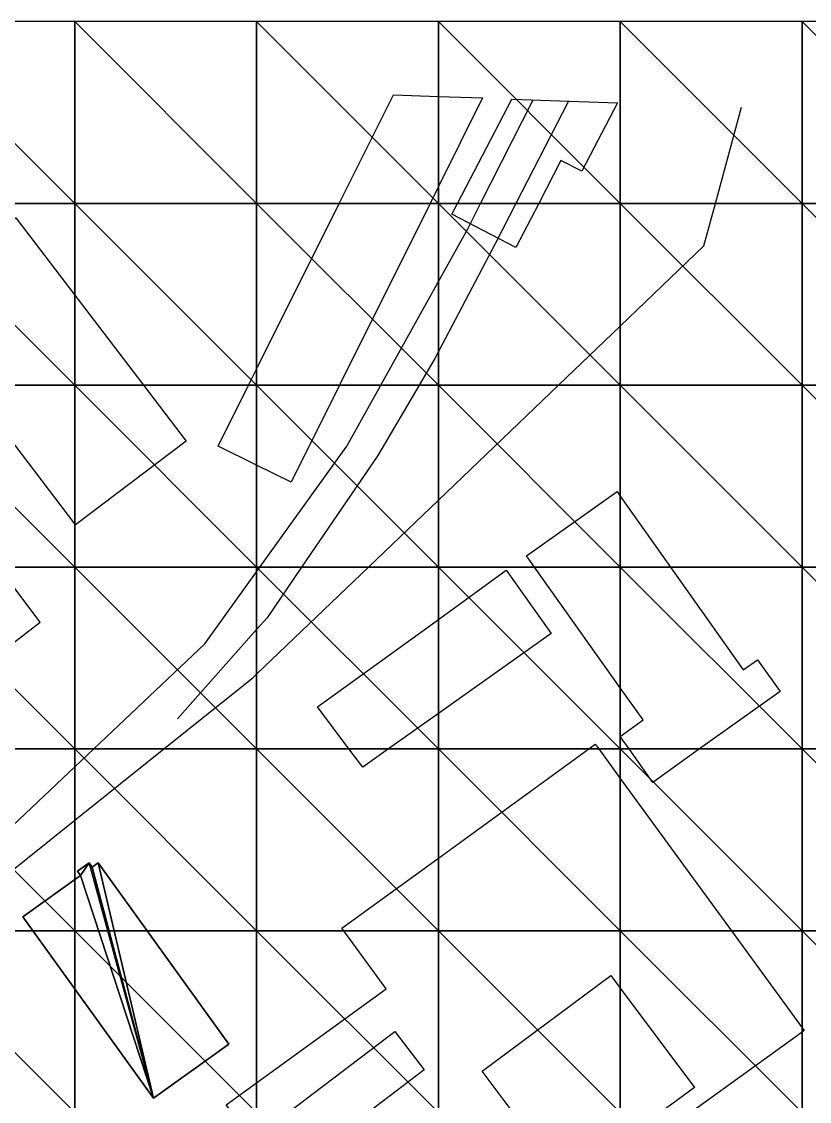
# Model space of a CAD drawing. Extents: x 0 to 812, y 0 to 720.
# Drawn here: x 291.2 to 421.2, y 541.9 to 720 of the extents above; entities that cross this region are included whole.
import ezdxf

# ---------------------------------------------------------------- set-up
doc = ezdxf.new("R2010")
doc.units = 0
doc.header["$LTSCALE"] = 0.0254
doc.layers.get('0').update_dxf_attribs({"color": 13, "linetype": 'CONTINUOUS'})
for name, color, linetype in [('BUILDINGS', 250, 'CONTINUOUS'), ('MINOR_ROADS', 250, 'CONTINUOUS'), ('RAILWAYS', 250, 'CONTINUOUS'), ('TOPOGRAPHY', 250, 'CONTINUOUS')]:
    doc.layers.add(name, color=color, linetype=linetype)

# ---------------------------------------------------------------- blocks, each defined once
blk = doc.blocks.new('GROUP224')
at = {"color": 0}
blk.add_polyline3d([(340.06, 606.95, 5.94), (360, 621.38, 6.08), (371.19, 629.48, 6.06), (378.6, 619.06, 5.8), (360, 605.85, 5.85), (351.77, 600, 5.79), (347.5, 596.97, 5.8), (345.24, 600, 5.82), (340.06, 606.95, 5.94)], close=True, dxfattribs=at)
blk = doc.blocks.new('GROUP225')
at = {"color": 0}
blk.add_polyline3d([(381.45, 706.89, 8.84), (372.77, 690, 8.35), (369.39, 683.43, 8.11), (360, 665.58, 7.55), (359.39, 664.41, 7.51), (356.8, 660, 7.33), (350.01, 648.43, 6.89), (337.43, 630, 6.28), (331.73, 621.65, 6.18), (330, 619.71, 6.16), (316.92, 604.97, 5.89)], dxfattribs=at)
blk = doc.blocks.new('GROUP228')
at = {"color": 0}
blk.add_polyline3d([(262.46, 562.22, 5.46), (270, 565.56, 5.5), (271.75, 566.33, 5.51), (276.59, 570, 5.53), (288.29, 578.87, 5.62), (300, 588.24, 5.72), (314.7, 600, 5.81), (329.37, 611.74, 6.04), (330, 612.34, 6.06), (348.45, 630, 6.25), (360, 641.05, 6.63), (379.8, 660, 7.02), (390, 669.76, 7.3), (403.81, 682.98, 7.8), (405.72, 690, 8.1), (410.02, 705.86, 8.69)], dxfattribs=at)
blk = doc.blocks.new('GROUP230')
at = {"color": 0}
blk.add_polyline3d([(325, 541.3, 5.65), (330, 544.92, 5.68), (351.38, 560.43, 5.66), (344.4, 570, 5.71), (344.07, 570.45, 5.71), (360, 582, 5.69), (384.81, 600, 5.41), (385.88, 600.77, 5.41), (386.44, 600, 5.39), (390, 595.12, 5.32), (408.33, 570, 4.83), (420, 554, 4.73), (420.33, 553.54, 4.73), (420, 553.3, 4.74), (401.67, 540, 5.18), (390, 531.53, 5.38), (360.33, 510, 5.44), (360, 509.76, 5.44), (352.16, 504.07, 5.42), (347.84, 510, 5.45), (330, 534.45, 5.62), (325.95, 540, 5.65), (325, 541.3, 5.65)], close=True, dxfattribs=at)
blk = doc.blocks.new('GROUP287')
at = {"color": 0}
blk.add_polyline3d([(352.57, 707.94, 9.13), (360, 707.67, 9.17), (367.28, 707.41, 9.06), (360, 692.79, 8.56), (358.61, 690, 8.43), (343.66, 660, 7.25), (335.71, 644.04, 6.72), (330, 646.83, 6.79), (323.65, 649.94, 6.79), (328.66, 660, 7.15), (330, 662.68, 7.27), (343.62, 690, 8.36), (352.57, 707.94, 9.13)], close=True, dxfattribs=at)
blk = doc.blocks.new('GROUP288')
at = {"color": 0}
blk.add_polyline3d([(372.1, 707.23, 8.98), (389.56, 706.6, 8.72), (383.66, 695.3, 8.44), (380.22, 697.1, 8.53), (376.55, 690, 8.32), (372.78, 682.73, 8.05), (362.23, 688.21, 8.36), (363.15, 690, 8.42), (372.1, 707.23, 8.98)], close=True, dxfattribs=at)
blk = doc.blocks.new('GROUP339')
at = {"color": 0}
for p, q in [((302.35, 581.22, 14.62), (300.45, 579.85, 14.62)), ((300.45, 579.85, 5.62), (302.35, 581.22, 5.62)), ((302.35, 581.22, 14.62), (300.45, 579.85, 14.62)), ((300.45, 579.85, 5.62), (302.35, 581.22, 5.62)), ((302.88, 580.48, 14.62), (302.35, 581.22, 14.62)), ((302.35, 581.22, 5.62), (302.88, 580.48, 5.62)), ((302.88, 580.48, 14.62), (302.35, 581.22, 14.62)), ((302.35, 581.22, 5.62), (302.88, 580.48, 5.62)), ((302.35, 581.22, 5.62), (302.35, 581.22, 14.62)), ((302.35, 581.22, 5.62), (302.35, 581.22, 14.62)), ((303.86, 581.19, 14.62), (302.88, 580.48, 14.62)), ((302.88, 580.48, 5.62), (303.86, 581.19, 5.62)), ((303.86, 581.19, 14.62), (302.88, 580.48, 14.62)), ((302.88, 580.48, 5.62), (303.86, 581.19, 5.62)), ((325.4, 551.29, 14.62), (303.86, 581.19, 14.62)), ((303.86, 581.19, 5.62), (325.4, 551.29, 5.62)), ((325.4, 551.29, 14.62), (303.86, 581.19, 14.62)), ((303.86, 581.19, 5.62), (325.4, 551.29, 5.62)), ((303.86, 581.19, 5.62), (303.86, 581.19, 14.62)), ((303.86, 581.19, 5.62), (303.86, 581.19, 14.62)), ((300.96, 579.12, 14.62), (291.42, 572.3, 14.62)), ((291.42, 572.3, 5.62), (300.96, 579.12, 5.62)), ((300.96, 579.12, 14.62), (291.42, 572.3, 14.62)), ((291.42, 572.3, 5.62), (300.96, 579.12, 5.62)), ((300.45, 579.85, 14.62), (300.96, 579.12, 14.62)), ((300.96, 579.12, 5.62), (300.45, 579.85, 5.62)), ((300.45, 579.85, 5.62), (300.45, 579.85, 14.62)), ((300.45, 579.85, 14.62), (300.96, 579.12, 14.62)), ((300.45, 579.85, 5.62), (300.45, 579.85, 14.62)), ((300.96, 579.12, 5.62), (300.45, 579.85, 5.62)), ((300.96, 579.12, 5.62), (300.96, 579.12, 14.62)), ((300.96, 579.12, 5.62), (300.96, 579.12, 14.62)), ((302.88, 580.48, 5.62), (302.88, 580.48, 14.62)), ((302.88, 580.48, 5.62), (302.88, 580.48, 14.62)), ((291.42, 572.3, 14.62), (313, 542.41, 14.62)), ((313, 542.41, 5.62), (291.42, 572.3, 5.62)), ((291.42, 572.3, 5.62), (291.42, 572.3, 14.62)), ((291.42, 572.3, 14.62), (313, 542.41, 14.62)), ((291.42, 572.3, 5.62), (291.42, 572.3, 14.62)), ((313, 542.41, 5.62), (291.42, 572.3, 5.62)), ((313, 542.41, 14.62), (325.4, 551.29, 14.62)), ((325.4, 551.29, 5.62), (313, 542.41, 5.62)), ((313, 542.41, 14.62), (325.4, 551.29, 14.62)), ((325.4, 551.29, 5.62), (313, 542.41, 5.62)), ((325.4, 551.29, 5.62), (325.4, 551.29, 14.62)), ((325.4, 551.29, 5.62), (325.4, 551.29, 14.62)), ((313, 542.41, 14.62), (313, 542.41, 5.62)), ((313, 542.41, 14.62), (313, 542.41, 5.62))]:
    blk.add_line(p, q, dxfattribs=at)
mesh = blk.add_polyface(dxfattribs=at)
corners = [(313, 542.41, 14.62), (300.96, 579.12, 14.62), (291.42, 572.3, 14.62), (302.35, 581.22, 14.62), (302.88, 580.48, 14.62), (303.86, 581.19, 14.62), (325.4, 551.29, 14.62), (300.45, 579.85, 14.62)]
mesh.append_faces([[corners[k] for k in face] for face in [(0, 1, 2), (5, 0, 6)]], dxfattribs={"vtx0": -1, "color": 0})
mesh.append_faces([[corners[k] for k in face] for face in [(3, 0, 4), (4, 0, 5)]], dxfattribs={"vtx0": -1, "vtx1": -1, "color": 0})
mesh.append_faces([[corners[k] for k in face] for face in [(1, 0, 3)]], dxfattribs={"vtx0": -1, "vtx1": -1, "vtx2": -1, "color": 0})
mesh.append_faces([[corners[k] for k in face] for face in [(3, 7, 1)]], dxfattribs={"vtx2": -1, "color": 0})
mesh = blk.add_polyface(dxfattribs=at)
corners = [(302.35, 581.22, 5.62), (300.96, 579.12, 5.62), (300.45, 579.85, 5.62), (313, 542.41, 5.62), (291.42, 572.3, 5.62), (302.88, 580.48, 5.62), (303.86, 581.19, 5.62), (325.4, 551.29, 5.62)]
mesh.append_faces([[corners[k] for k in face] for face in [(0, 1, 2), (1, 3, 4), (3, 6, 7)]], dxfattribs={"vtx0": -1, "color": 0})
mesh.append_faces([[corners[k] for k in face] for face in [(3, 1, 0)]], dxfattribs={"vtx0": -1, "vtx1": -1, "vtx2": -1, "color": 0})
mesh.append_faces([[corners[k] for k in face] for face in [(3, 0, 5), (3, 5, 6)]], dxfattribs={"vtx0": -1, "vtx2": -1, "color": 0})
mesh = blk.add_polyface(dxfattribs=at)
corners = [(300.45, 579.85, 14.62), (302.35, 581.22, 5.62), (300.45, 579.85, 5.62), (302.35, 581.22, 14.62)]
mesh.append_faces([[corners[k] for k in face] for face in [(0, 1, 2), (1, 0, 3)]], dxfattribs={"vtx0": -1, "color": 0})
mesh = blk.add_polyface(dxfattribs=at)
corners = [(302.35, 581.22, 5.62), (302.88, 580.48, 14.62), (302.88, 580.48, 5.62), (302.35, 581.22, 14.62)]
mesh.append_faces([[corners[k] for k in face] for face in [(0, 1, 2), (1, 0, 3)]], dxfattribs={"vtx0": -1, "color": 0})
mesh = blk.add_polyface(dxfattribs=at)
corners = [(302.88, 580.48, 14.62), (303.86, 581.19, 5.62), (302.88, 580.48, 5.62), (303.86, 581.19, 14.62)]
mesh.append_faces([[corners[k] for k in face] for face in [(0, 1, 2), (1, 0, 3)]], dxfattribs={"vtx0": -1, "color": 0})
mesh = blk.add_polyface(dxfattribs=at)
corners = [(303.86, 581.19, 5.62), (325.4, 551.29, 14.62), (325.4, 551.29, 5.62), (303.86, 581.19, 14.62)]
mesh.append_faces([[corners[k] for k in face] for face in [(0, 1, 2), (1, 0, 3)]], dxfattribs={"vtx0": -1, "color": 0})
mesh = blk.add_polyface(dxfattribs=at)
corners = [(291.42, 572.3, 14.62), (300.96, 579.12, 5.62), (291.42, 572.3, 5.62), (300.96, 579.12, 14.62)]
mesh.append_faces([[corners[k] for k in face] for face in [(0, 1, 2), (1, 0, 3)]], dxfattribs={"vtx0": -1, "color": 0})
mesh = blk.add_polyface(dxfattribs=at)
corners = [(300.45, 579.85, 14.62), (300.96, 579.12, 5.62), (300.96, 579.12, 14.62), (300.45, 579.85, 5.62)]
mesh.append_faces([[corners[k] for k in face] for face in [(0, 1, 2), (1, 0, 3)]], dxfattribs={"vtx0": -1, "color": 0})
mesh = blk.add_polyface(dxfattribs=at)
corners = [(291.42, 572.3, 14.62), (313, 542.41, 5.62), (313, 542.41, 14.62), (291.42, 572.3, 5.62)]
mesh.append_faces([[corners[k] for k in face] for face in [(0, 1, 2), (1, 0, 3)]], dxfattribs={"vtx0": -1, "color": 0})
mesh = blk.add_polyface(dxfattribs=at)
corners = [(325.4, 551.29, 14.62), (313, 542.41, 5.62), (325.4, 551.29, 5.62), (313, 542.41, 14.62)]
mesh.append_faces([[corners[k] for k in face] for face in [(0, 1, 2), (1, 0, 3)]], dxfattribs={"vtx0": -1, "color": 0})
blk = doc.blocks.new('GROUP440')
at = {"color": 0}
blk.add_polyline3d([(274.63, 574.3, 5.52), (287.76, 585.44, 5.62), (300, 597.03, 5.74), (303.14, 600, 5.76), (321.46, 617.36, 6.07), (330, 629.23, 6.3), (330.55, 630, 6.3), (344.89, 649.93, 6.92), (350.48, 660, 7.29), (360, 677.12, 7.97), (364.84, 685.83, 8.25), (366.95, 690, 8.39), (375.61, 707.11, 8.93)], dxfattribs=at)
blk = doc.blocks.new('GROUP496')
at = {"color": 0}
blk.add_polyline3d([(367.23, 546.85, 5.55), (388.47, 562.6, 5.29), (390, 560.55, 5.28), (402.24, 544.14, 5.14), (396.66, 540, 5.26), (390, 535.06, 5.37), (381.01, 528.39, 5.43), (372.35, 540, 5.51), (367.23, 546.85, 5.55)], close=True, dxfattribs=at)
blk = doc.blocks.new('GROUP540')
at = {"color": 0}
blk.add_polyline3d([(272.15, 673.71, 6.3), (290.26, 687.64, 7.11), (300, 674.88, 7.06), (311.35, 660, 6.84), (318.38, 650.79, 6.73), (300.12, 636.98, 6.18), (300, 637.14, 6.18), (282.59, 660, 6.29), (272.15, 673.71, 6.3)], close=True, dxfattribs=at)
blk = doc.blocks.new('GROUP556')
at = {"color": 0}
blk.add_polyline3d([(334.47, 539.42, 5.65), (335.23, 540, 5.65), (352.8, 553.4, 5.65), (357.65, 547.04, 5.63), (348.39, 540, 5.63), (339.36, 533.13, 5.6), (334.47, 539.42, 5.65)], close=True, dxfattribs=at)
blk = doc.blocks.new('GROUP559')
at = {"color": 0}
blk.add_polyline3d([(380.68, 507.67, 5.4), (383.78, 510, 5.4), (390, 514.66, 5.38), (420, 537.13, 4.91), (423.83, 540, 4.81), (437.46, 550.22, 4.53), (445.99, 556.61, 4.39), (446.61, 555.8, 4.39), (446.24, 555.51, 4.39), (449.04, 551.77, 4.36), (450, 550.49, 4.35), (457.83, 540, 4.37), (462.16, 534.19, 4.43), (462.48, 534.43, 4.43), (463.02, 533.69, 4.44), (458.7, 530.54, 4.48), (450, 524.03, 4.58), (432.46, 510.91, 4.99), (431.25, 510, 5.02), (425.3, 505.54, 5.14), (422.84, 508.8, 5.14), (420, 506.64, 5.2), (395.4, 487.93, 5.36), (390, 495.17, 5.37), (380.68, 507.67, 5.4)], close=True, dxfattribs=at)
blk = doc.blocks.new('GROUP625')
at = {"color": 0}
blk.add_polyline3d([(374.53, 631.88, 6.1), (389.47, 642.45, 6.26), (390, 641.7, 6.23), (398.28, 630, 5.78), (410.28, 613.04, 5.35), (412.63, 614.73, 5.37), (416.36, 609.46, 5.22), (403.1, 600, 5.18), (395.37, 594.49, 5.25), (391.46, 600, 5.32), (390, 602.06, 5.37), (393.77, 604.79, 5.38), (390, 610.1, 5.51), (375.87, 630, 6.01), (374.53, 631.88, 6.1)], close=True, dxfattribs=at)
blk = doc.blocks.new('GROUP716')
at = {"color": 0}
blk.add_polyline3d([(115.73, 483.78, 6.02), (118.42, 484.88, 6.01), (120, 486.16, 6), (120.71, 486.73, 6), (150, 509.52, 5.77), (150.62, 510, 5.76), (172.29, 526.85, 5.47), (180, 532.8, 5.37), (189.34, 540, 5.28), (210, 555.93, 5.22), (228.26, 570, 5.22), (240, 579.05, 5.27), (267.17, 600, 5.47), (270, 602.18, 5.51), (294.28, 620.9, 5.89), (287.41, 630, 5.89), (284.42, 633.96, 5.91)], dxfattribs=at)
blk = doc.blocks.new('GROUP741')
at = {"color": 0}
for p, q in [((300, 720, 8.48), (270, 720, 7.07)), ((300, 690, 7.49), (300, 720, 8.48)), ((300, 690, 7.49), (300, 720, 8.48)), ((330, 720, 9.43), (300, 720, 8.48)), ((330, 690, 8.3), (330, 720, 9.43)), ((330, 690, 8.3), (330, 720, 9.43)), ((360, 720, 9.68), (330, 720, 9.43)), ((360, 690, 8.44), (360, 720, 9.68)), ((360, 690, 8.44), (360, 720, 9.68)), ((390, 720, 9.11), (360, 720, 9.68)), ((390, 690, 8.22), (390, 720, 9.11)), ((390, 690, 8.22), (390, 720, 9.11)), ((420, 720, 9.31), (390, 720, 9.11)), ((420, 690, 8), (420, 720, 9.31)), ((420, 690, 8), (420, 720, 9.31)), ((450, 720, 10.6), (420, 720, 9.31)), ((300, 690, 7.49), (270, 690, 6.49)), ((300, 690, 7.49), (270, 690, 6.49)), ((300, 660, 6.64), (300, 690, 7.49)), ((300, 660, 6.64), (300, 690, 7.49)), ((330, 690, 8.3), (300, 690, 7.49)), ((330, 690, 8.3), (300, 690, 7.49)), ((330, 660, 7.17), (330, 690, 8.3)), ((330, 660, 7.17), (330, 690, 8.3)), ((360, 690, 8.44), (330, 690, 8.3)), ((360, 690, 8.44), (330, 690, 8.3)), ((360, 660, 7.35), (360, 690, 8.44)), ((360, 660, 7.35), (360, 690, 8.44)), ((390, 690, 8.22), (360, 690, 8.44)), ((390, 690, 8.22), (360, 690, 8.44)), ((390, 660, 6.85), (390, 690, 8.22)), ((390, 660, 6.85), (390, 690, 8.22)), ((420, 690, 8), (390, 690, 8.22)), ((420, 690, 8), (390, 690, 8.22)), ((420, 660, 6.64), (420, 690, 8)), ((420, 660, 6.64), (420, 690, 8)), ((450, 690, 9.35), (420, 690, 8)), ((450, 690, 9.35), (420, 690, 8)), ((300, 660, 6.64), (270, 660, 6.03)), ((300, 660, 6.64), (270, 660, 6.03)), ((300, 630, 6.04), (300, 660, 6.64)), ((300, 630, 6.04), (300, 660, 6.64)), ((330, 660, 7.17), (300, 660, 6.64)), ((330, 660, 7.17), (300, 660, 6.64)), ((330, 630, 6.31), (330, 660, 7.17)), ((330, 630, 6.31), (330, 660, 7.17)), ((360, 660, 7.35), (330, 660, 7.17)), ((360, 660, 7.35), (330, 660, 7.17)), ((360, 630, 6.21), (360, 660, 7.35)), ((360, 630, 6.21), (360, 660, 7.35)), ((390, 660, 6.85), (360, 660, 7.35)), ((390, 660, 6.85), (360, 660, 7.35)), ((390, 630, 5.83), (390, 660, 6.85)), ((390, 630, 5.83), (390, 660, 6.85)), ((420, 660, 6.64), (390, 660, 6.85)), ((420, 660, 6.64), (390, 660, 6.85)), ((420, 630, 5.64), (420, 660, 6.64)), ((420, 630, 5.64), (420, 660, 6.64)), ((450, 660, 8.02), (420, 660, 6.64)), ((450, 660, 8.02), (420, 660, 6.64)), ((300, 630, 6.04), (270, 630, 5.67)), ((300, 630, 6.04), (270, 630, 5.67)), ((300, 600, 5.75), (300, 630, 6.04)), ((300, 600, 5.75), (300, 630, 6.04)), ((330, 630, 6.31), (300, 630, 6.04)), ((330, 630, 6.31), (300, 630, 6.04)), ((330, 600, 5.88), (330, 630, 6.31)), ((330, 600, 5.88), (330, 630, 6.31)), ((360, 630, 6.21), (330, 630, 6.31)), ((360, 630, 6.21), (330, 630, 6.31)), ((360, 600, 5.76), (360, 630, 6.21)), ((360, 600, 5.76), (360, 630, 6.21)), ((390, 630, 5.83), (360, 630, 6.21)), ((390, 630, 5.83), (360, 630, 6.21)), ((390, 600, 5.34), (390, 630, 5.83)), ((390, 600, 5.34), (390, 630, 5.83)), ((420, 630, 5.64), (390, 630, 5.83)), ((420, 630, 5.64), (390, 630, 5.83)), ((420, 600, 4.97), (420, 630, 5.64)), ((420, 600, 4.97), (420, 630, 5.64)), ((450, 630, 6.44), (420, 630, 5.64)), ((450, 630, 6.44), (420, 630, 5.64)), ((300, 600, 5.75), (270, 600, 5.49)), ((300, 600, 5.75), (270, 600, 5.49)), ((300, 570, 5.67), (300, 600, 5.75)), ((300, 570, 5.67), (300, 600, 5.75)), ((330, 600, 5.88), (300, 600, 5.75)), ((330, 600, 5.88), (300, 600, 5.75)), ((330, 570, 5.76), (330, 600, 5.88)), ((330, 570, 5.76), (330, 600, 5.88)), ((360, 600, 5.76), (330, 600, 5.88)), ((360, 600, 5.76), (330, 600, 5.88)), ((360, 570, 5.65), (360, 600, 5.76)), ((360, 570, 5.65), (360, 600, 5.76)), ((390, 600, 5.34), (360, 600, 5.76)), ((390, 600, 5.34), (360, 600, 5.76)), ((390, 570, 5.24), (390, 600, 5.34)), ((390, 570, 5.24), (390, 600, 5.34)), ((420, 600, 4.97), (390, 600, 5.34)), ((420, 600, 4.97), (390, 600, 5.34)), ((420, 570, 4.57), (420, 600, 4.97)), ((420, 570, 4.57), (420, 600, 4.97)), ((450, 600, 5.17), (420, 600, 4.97)), ((450, 600, 5.17), (420, 600, 4.97)), ((300, 570, 5.67), (270, 570, 5.5)), ((300, 570, 5.67), (270, 570, 5.5)), ((300, 540, 5.61), (300, 570, 5.67)), ((300, 540, 5.61), (300, 570, 5.67)), ((330, 570, 5.76), (300, 570, 5.67)), ((330, 570, 5.76), (300, 570, 5.67)), ((330, 540, 5.66), (330, 570, 5.76)), ((330, 540, 5.66), (330, 570, 5.76)), ((360, 570, 5.65), (330, 570, 5.76)), ((360, 570, 5.65), (330, 570, 5.76)), ((360, 540, 5.61), (360, 570, 5.65)), ((360, 540, 5.61), (360, 570, 5.65)), ((390, 570, 5.24), (360, 570, 5.65)), ((390, 570, 5.24), (360, 570, 5.65)), ((390, 540, 5.37), (390, 570, 5.24)), ((390, 540, 5.37), (390, 570, 5.24)), ((420, 570, 4.57), (390, 570, 5.24)), ((420, 570, 4.57), (390, 570, 5.24)), ((420, 540, 4.88), (420, 570, 4.57)), ((420, 540, 4.88), (420, 570, 4.57)), ((450, 570, 4.33), (420, 570, 4.57)), ((450, 570, 4.33), (420, 570, 4.57))]:
    blk.add_line(p, q, dxfattribs=at)
mesh = blk.add_polyface(dxfattribs=at)
corners = [(300, 690, 7.49), (270, 720, 7.07), (270, 690, 6.49)]
mesh.append_faces([[corners[k] for k in face] for face in [(0, 1, 2)]], dxfattribs={"color": 0})
mesh = blk.add_polyface(dxfattribs=at)
corners = [(300, 720, 8.48), (270, 720, 7.07), (300, 690, 7.49)]
mesh.append_faces([[corners[k] for k in face] for face in [(0, 1, 2)]], dxfattribs={"color": 0})
mesh = blk.add_polyface(dxfattribs=at)
corners = [(330, 690, 8.3), (300, 720, 8.48), (300, 690, 7.49)]
mesh.append_faces([[corners[k] for k in face] for face in [(0, 1, 2)]], dxfattribs={"color": 0})
mesh = blk.add_polyface(dxfattribs=at)
corners = [(330, 720, 9.43), (300, 720, 8.48), (330, 690, 8.3)]
mesh.append_faces([[corners[k] for k in face] for face in [(0, 1, 2)]], dxfattribs={"color": 0})
mesh = blk.add_polyface(dxfattribs=at)
corners = [(360, 690, 8.44), (330, 720, 9.43), (330, 690, 8.3)]
mesh.append_faces([[corners[k] for k in face] for face in [(0, 1, 2)]], dxfattribs={"color": 0})
mesh = blk.add_polyface(dxfattribs=at)
corners = [(360, 720, 9.68), (330, 720, 9.43), (360, 690, 8.44)]
mesh.append_faces([[corners[k] for k in face] for face in [(0, 1, 2)]], dxfattribs={"color": 0})
mesh = blk.add_polyface(dxfattribs=at)
corners = [(390, 690, 8.22), (360, 720, 9.68), (360, 690, 8.44)]
mesh.append_faces([[corners[k] for k in face] for face in [(0, 1, 2)]], dxfattribs={"color": 0})
mesh = blk.add_polyface(dxfattribs=at)
corners = [(390, 720, 9.11), (360, 720, 9.68), (390, 690, 8.22)]
mesh.append_faces([[corners[k] for k in face] for face in [(0, 1, 2)]], dxfattribs={"color": 0})
mesh = blk.add_polyface(dxfattribs=at)
corners = [(420, 690, 8), (390, 720, 9.11), (390, 690, 8.22)]
mesh.append_faces([[corners[k] for k in face] for face in [(0, 1, 2)]], dxfattribs={"color": 0})
mesh = blk.add_polyface(dxfattribs=at)
corners = [(420, 720, 9.31), (390, 720, 9.11), (420, 690, 8)]
mesh.append_faces([[corners[k] for k in face] for face in [(0, 1, 2)]], dxfattribs={"color": 0})
mesh = blk.add_polyface(dxfattribs=at)
corners = [(450, 690, 9.35), (420, 720, 9.31), (420, 690, 8)]
mesh.append_faces([[corners[k] for k in face] for face in [(0, 1, 2)]], dxfattribs={"color": 0})
mesh = blk.add_polyface(dxfattribs=at)
corners = [(450, 720, 10.6), (420, 720, 9.31), (450, 690, 9.35)]
mesh.append_faces([[corners[k] for k in face] for face in [(0, 1, 2)]], dxfattribs={"color": 0})
mesh = blk.add_polyface(dxfattribs=at)
corners = [(300, 660, 6.64), (270, 690, 6.49), (270, 660, 6.03)]
mesh.append_faces([[corners[k] for k in face] for face in [(0, 1, 2)]], dxfattribs={"color": 0})
mesh = blk.add_polyface(dxfattribs=at)
corners = [(300, 690, 7.49), (270, 690, 6.49), (300, 660, 6.64)]
mesh.append_faces([[corners[k] for k in face] for face in [(0, 1, 2)]], dxfattribs={"color": 0})
mesh = blk.add_polyface(dxfattribs=at)
corners = [(330, 660, 7.17), (300, 690, 7.49), (300, 660, 6.64)]
mesh.append_faces([[corners[k] for k in face] for face in [(0, 1, 2)]], dxfattribs={"color": 0})
mesh = blk.add_polyface(dxfattribs=at)
corners = [(330, 690, 8.3), (300, 690, 7.49), (330, 660, 7.17)]
mesh.append_faces([[corners[k] for k in face] for face in [(0, 1, 2)]], dxfattribs={"color": 0})
mesh = blk.add_polyface(dxfattribs=at)
corners = [(360, 660, 7.35), (330, 690, 8.3), (330, 660, 7.17)]
mesh.append_faces([[corners[k] for k in face] for face in [(0, 1, 2)]], dxfattribs={"color": 0})
mesh = blk.add_polyface(dxfattribs=at)
corners = [(360, 690, 8.44), (330, 690, 8.3), (360, 660, 7.35)]
mesh.append_faces([[corners[k] for k in face] for face in [(0, 1, 2)]], dxfattribs={"color": 0})
mesh = blk.add_polyface(dxfattribs=at)
corners = [(390, 660, 6.85), (360, 690, 8.44), (360, 660, 7.35)]
mesh.append_faces([[corners[k] for k in face] for face in [(0, 1, 2)]], dxfattribs={"color": 0})
mesh = blk.add_polyface(dxfattribs=at)
corners = [(390, 690, 8.22), (360, 690, 8.44), (390, 660, 6.85)]
mesh.append_faces([[corners[k] for k in face] for face in [(0, 1, 2)]], dxfattribs={"color": 0})
mesh = blk.add_polyface(dxfattribs=at)
corners = [(420, 660, 6.64), (390, 690, 8.22), (390, 660, 6.85)]
mesh.append_faces([[corners[k] for k in face] for face in [(0, 1, 2)]], dxfattribs={"color": 0})
mesh = blk.add_polyface(dxfattribs=at)
corners = [(420, 690, 8), (390, 690, 8.22), (420, 660, 6.64)]
mesh.append_faces([[corners[k] for k in face] for face in [(0, 1, 2)]], dxfattribs={"color": 0})
mesh = blk.add_polyface(dxfattribs=at)
corners = [(450, 660, 8.02), (420, 690, 8), (420, 660, 6.64)]
mesh.append_faces([[corners[k] for k in face] for face in [(0, 1, 2)]], dxfattribs={"color": 0})
mesh = blk.add_polyface(dxfattribs=at)
corners = [(450, 690, 9.35), (420, 690, 8), (450, 660, 8.02)]
mesh.append_faces([[corners[k] for k in face] for face in [(0, 1, 2)]], dxfattribs={"color": 0})
mesh = blk.add_polyface(dxfattribs=at)
corners = [(300, 630, 6.04), (270, 660, 6.03), (270, 630, 5.67)]
mesh.append_faces([[corners[k] for k in face] for face in [(0, 1, 2)]], dxfattribs={"color": 0})
mesh = blk.add_polyface(dxfattribs=at)
corners = [(300, 660, 6.64), (270, 660, 6.03), (300, 630, 6.04)]
mesh.append_faces([[corners[k] for k in face] for face in [(0, 1, 2)]], dxfattribs={"color": 0})
mesh = blk.add_polyface(dxfattribs=at)
corners = [(330, 630, 6.31), (300, 660, 6.64), (300, 630, 6.04)]
mesh.append_faces([[corners[k] for k in face] for face in [(0, 1, 2)]], dxfattribs={"color": 0})
mesh = blk.add_polyface(dxfattribs=at)
corners = [(330, 660, 7.17), (300, 660, 6.64), (330, 630, 6.31)]
mesh.append_faces([[corners[k] for k in face] for face in [(0, 1, 2)]], dxfattribs={"color": 0})
mesh = blk.add_polyface(dxfattribs=at)
corners = [(360, 630, 6.21), (330, 660, 7.17), (330, 630, 6.31)]
mesh.append_faces([[corners[k] for k in face] for face in [(0, 1, 2)]], dxfattribs={"color": 0})
mesh = blk.add_polyface(dxfattribs=at)
corners = [(360, 660, 7.35), (330, 660, 7.17), (360, 630, 6.21)]
mesh.append_faces([[corners[k] for k in face] for face in [(0, 1, 2)]], dxfattribs={"color": 0})
mesh = blk.add_polyface(dxfattribs=at)
corners = [(390, 630, 5.83), (360, 660, 7.35), (360, 630, 6.21)]
mesh.append_faces([[corners[k] for k in face] for face in [(0, 1, 2)]], dxfattribs={"color": 0})
mesh = blk.add_polyface(dxfattribs=at)
corners = [(390, 660, 6.85), (360, 660, 7.35), (390, 630, 5.83)]
mesh.append_faces([[corners[k] for k in face] for face in [(0, 1, 2)]], dxfattribs={"color": 0})
mesh = blk.add_polyface(dxfattribs=at)
corners = [(420, 630, 5.64), (390, 660, 6.85), (390, 630, 5.83)]
mesh.append_faces([[corners[k] for k in face] for face in [(0, 1, 2)]], dxfattribs={"color": 0})
mesh = blk.add_polyface(dxfattribs=at)
corners = [(420, 660, 6.64), (390, 660, 6.85), (420, 630, 5.64)]
mesh.append_faces([[corners[k] for k in face] for face in [(0, 1, 2)]], dxfattribs={"color": 0})
mesh = blk.add_polyface(dxfattribs=at)
corners = [(450, 630, 6.44), (420, 660, 6.64), (420, 630, 5.64)]
mesh.append_faces([[corners[k] for k in face] for face in [(0, 1, 2)]], dxfattribs={"color": 0})
mesh = blk.add_polyface(dxfattribs=at)
corners = [(450, 660, 8.02), (420, 660, 6.64), (450, 630, 6.44)]
mesh.append_faces([[corners[k] for k in face] for face in [(0, 1, 2)]], dxfattribs={"color": 0})
mesh = blk.add_polyface(dxfattribs=at)
corners = [(300, 600, 5.75), (270, 630, 5.67), (270, 600, 5.49)]
mesh.append_faces([[corners[k] for k in face] for face in [(0, 1, 2)]], dxfattribs={"color": 0})
mesh = blk.add_polyface(dxfattribs=at)
corners = [(300, 630, 6.04), (270, 630, 5.67), (300, 600, 5.75)]
mesh.append_faces([[corners[k] for k in face] for face in [(0, 1, 2)]], dxfattribs={"color": 0})
mesh = blk.add_polyface(dxfattribs=at)
corners = [(330, 600, 5.88), (300, 630, 6.04), (300, 600, 5.75)]
mesh.append_faces([[corners[k] for k in face] for face in [(0, 1, 2)]], dxfattribs={"color": 0})
mesh = blk.add_polyface(dxfattribs=at)
corners = [(330, 630, 6.31), (300, 630, 6.04), (330, 600, 5.88)]
mesh.append_faces([[corners[k] for k in face] for face in [(0, 1, 2)]], dxfattribs={"color": 0})
mesh = blk.add_polyface(dxfattribs=at)
corners = [(360, 600, 5.76), (330, 630, 6.31), (330, 600, 5.88)]
mesh.append_faces([[corners[k] for k in face] for face in [(0, 1, 2)]], dxfattribs={"color": 0})
mesh = blk.add_polyface(dxfattribs=at)
corners = [(360, 630, 6.21), (330, 630, 6.31), (360, 600, 5.76)]
mesh.append_faces([[corners[k] for k in face] for face in [(0, 1, 2)]], dxfattribs={"color": 0})
mesh = blk.add_polyface(dxfattribs=at)
corners = [(390, 600, 5.34), (360, 630, 6.21), (360, 600, 5.76)]
mesh.append_faces([[corners[k] for k in face] for face in [(0, 1, 2)]], dxfattribs={"color": 0})
mesh = blk.add_polyface(dxfattribs=at)
corners = [(390, 630, 5.83), (360, 630, 6.21), (390, 600, 5.34)]
mesh.append_faces([[corners[k] for k in face] for face in [(0, 1, 2)]], dxfattribs={"color": 0})
mesh = blk.add_polyface(dxfattribs=at)
corners = [(420, 600, 4.97), (390, 630, 5.83), (390, 600, 5.34)]
mesh.append_faces([[corners[k] for k in face] for face in [(0, 1, 2)]], dxfattribs={"color": 0})
mesh = blk.add_polyface(dxfattribs=at)
corners = [(420, 630, 5.64), (390, 630, 5.83), (420, 600, 4.97)]
mesh.append_faces([[corners[k] for k in face] for face in [(0, 1, 2)]], dxfattribs={"color": 0})
mesh = blk.add_polyface(dxfattribs=at)
corners = [(450, 600, 5.17), (420, 630, 5.64), (420, 600, 4.97)]
mesh.append_faces([[corners[k] for k in face] for face in [(0, 1, 2)]], dxfattribs={"color": 0})
mesh = blk.add_polyface(dxfattribs=at)
corners = [(450, 630, 6.44), (420, 630, 5.64), (450, 600, 5.17)]
mesh.append_faces([[corners[k] for k in face] for face in [(0, 1, 2)]], dxfattribs={"color": 0})
mesh = blk.add_polyface(dxfattribs=at)
corners = [(300, 570, 5.67), (270, 600, 5.49), (270, 570, 5.5)]
mesh.append_faces([[corners[k] for k in face] for face in [(0, 1, 2)]], dxfattribs={"color": 0})
mesh = blk.add_polyface(dxfattribs=at)
corners = [(300, 600, 5.75), (270, 600, 5.49), (300, 570, 5.67)]
mesh.append_faces([[corners[k] for k in face] for face in [(0, 1, 2)]], dxfattribs={"color": 0})
mesh = blk.add_polyface(dxfattribs=at)
corners = [(330, 570, 5.76), (300, 600, 5.75), (300, 570, 5.67)]
mesh.append_faces([[corners[k] for k in face] for face in [(0, 1, 2)]], dxfattribs={"color": 0})
mesh = blk.add_polyface(dxfattribs=at)
corners = [(330, 600, 5.88), (300, 600, 5.75), (330, 570, 5.76)]
mesh.append_faces([[corners[k] for k in face] for face in [(0, 1, 2)]], dxfattribs={"color": 0})
mesh = blk.add_polyface(dxfattribs=at)
corners = [(360, 570, 5.65), (330, 600, 5.88), (330, 570, 5.76)]
mesh.append_faces([[corners[k] for k in face] for face in [(0, 1, 2)]], dxfattribs={"color": 0})
mesh = blk.add_polyface(dxfattribs=at)
corners = [(360, 600, 5.76), (330, 600, 5.88), (360, 570, 5.65)]
mesh.append_faces([[corners[k] for k in face] for face in [(0, 1, 2)]], dxfattribs={"color": 0})
mesh = blk.add_polyface(dxfattribs=at)
corners = [(390, 570, 5.24), (360, 600, 5.76), (360, 570, 5.65)]
mesh.append_faces([[corners[k] for k in face] for face in [(0, 1, 2)]], dxfattribs={"color": 0})
mesh = blk.add_polyface(dxfattribs=at)
corners = [(390, 600, 5.34), (360, 600, 5.76), (390, 570, 5.24)]
mesh.append_faces([[corners[k] for k in face] for face in [(0, 1, 2)]], dxfattribs={"color": 0})
mesh = blk.add_polyface(dxfattribs=at)
corners = [(420, 570, 4.57), (390, 600, 5.34), (390, 570, 5.24)]
mesh.append_faces([[corners[k] for k in face] for face in [(0, 1, 2)]], dxfattribs={"color": 0})
mesh = blk.add_polyface(dxfattribs=at)
corners = [(420, 600, 4.97), (390, 600, 5.34), (420, 570, 4.57)]
mesh.append_faces([[corners[k] for k in face] for face in [(0, 1, 2)]], dxfattribs={"color": 0})
mesh = blk.add_polyface(dxfattribs=at)
corners = [(450, 570, 4.33), (420, 600, 4.97), (420, 570, 4.57)]
mesh.append_faces([[corners[k] for k in face] for face in [(0, 1, 2)]], dxfattribs={"color": 0})
mesh = blk.add_polyface(dxfattribs=at)
corners = [(450, 600, 5.17), (420, 600, 4.97), (450, 570, 4.33)]
mesh.append_faces([[corners[k] for k in face] for face in [(0, 1, 2)]], dxfattribs={"color": 0})
mesh = blk.add_polyface(dxfattribs=at)
corners = [(300, 540, 5.61), (270, 570, 5.5), (270, 540, 5.54)]
mesh.append_faces([[corners[k] for k in face] for face in [(0, 1, 2)]], dxfattribs={"color": 0})
mesh = blk.add_polyface(dxfattribs=at)
corners = [(300, 570, 5.67), (270, 570, 5.5), (300, 540, 5.61)]
mesh.append_faces([[corners[k] for k in face] for face in [(0, 1, 2)]], dxfattribs={"color": 0})
mesh = blk.add_polyface(dxfattribs=at)
corners = [(330, 540, 5.66), (300, 570, 5.67), (300, 540, 5.61)]
mesh.append_faces([[corners[k] for k in face] for face in [(0, 1, 2)]], dxfattribs={"color": 0})
mesh = blk.add_polyface(dxfattribs=at)
corners = [(330, 570, 5.76), (300, 570, 5.67), (330, 540, 5.66)]
mesh.append_faces([[corners[k] for k in face] for face in [(0, 1, 2)]], dxfattribs={"color": 0})
mesh = blk.add_polyface(dxfattribs=at)
corners = [(360, 540, 5.61), (330, 570, 5.76), (330, 540, 5.66)]
mesh.append_faces([[corners[k] for k in face] for face in [(0, 1, 2)]], dxfattribs={"color": 0})
mesh = blk.add_polyface(dxfattribs=at)
corners = [(360, 570, 5.65), (330, 570, 5.76), (360, 540, 5.61)]
mesh.append_faces([[corners[k] for k in face] for face in [(0, 1, 2)]], dxfattribs={"color": 0})
mesh = blk.add_polyface(dxfattribs=at)
corners = [(390, 540, 5.37), (360, 570, 5.65), (360, 540, 5.61)]
mesh.append_faces([[corners[k] for k in face] for face in [(0, 1, 2)]], dxfattribs={"color": 0})
mesh = blk.add_polyface(dxfattribs=at)
corners = [(390, 570, 5.24), (360, 570, 5.65), (390, 540, 5.37)]
mesh.append_faces([[corners[k] for k in face] for face in [(0, 1, 2)]], dxfattribs={"color": 0})
mesh = blk.add_polyface(dxfattribs=at)
corners = [(420, 540, 4.88), (390, 570, 5.24), (390, 540, 5.37)]
mesh.append_faces([[corners[k] for k in face] for face in [(0, 1, 2)]], dxfattribs={"color": 0})
mesh = blk.add_polyface(dxfattribs=at)
corners = [(420, 570, 4.57), (390, 570, 5.24), (420, 540, 4.88)]
mesh.append_faces([[corners[k] for k in face] for face in [(0, 1, 2)]], dxfattribs={"color": 0})
mesh = blk.add_polyface(dxfattribs=at)
corners = [(450, 540, 4.36), (420, 570, 4.57), (420, 540, 4.88)]
mesh.append_faces([[corners[k] for k in face] for face in [(0, 1, 2)]], dxfattribs={"color": 0})
mesh = blk.add_polyface(dxfattribs=at)
corners = [(450, 570, 4.33), (420, 570, 4.57), (450, 540, 4.36)]
mesh.append_faces([[corners[k] for k in face] for face in [(0, 1, 2)]], dxfattribs={"color": 0})

msp = doc.modelspace()

# ---------------------------------------------------------------- block references
at = {"layer": 'BUILDINGS', "color": 0}
for name in ['GROUP287', 'GROUP288', 'GROUP540', 'GROUP625', 'GROUP224', 'GROUP339', 'GROUP496', 'GROUP559', 'GROUP556']:
    msp.add_blockref(name, (0, 0), dxfattribs=at)
at = {"layer": 'MINOR_ROADS', "color": 0}
for name in ['GROUP228', 'GROUP716', 'GROUP230']:
    msp.add_blockref(name, (0, 0), dxfattribs=at)
at = {"layer": 'RAILWAYS', "color": 0}
for name in ['GROUP440', 'GROUP225']:
    msp.add_blockref(name, (0, 0), dxfattribs=at)
at = {"layer": 'TOPOGRAPHY', "color": 0}
msp.add_blockref('GROUP741', (0, 0), dxfattribs=at)

doc.saveas('drawing.dxf')
